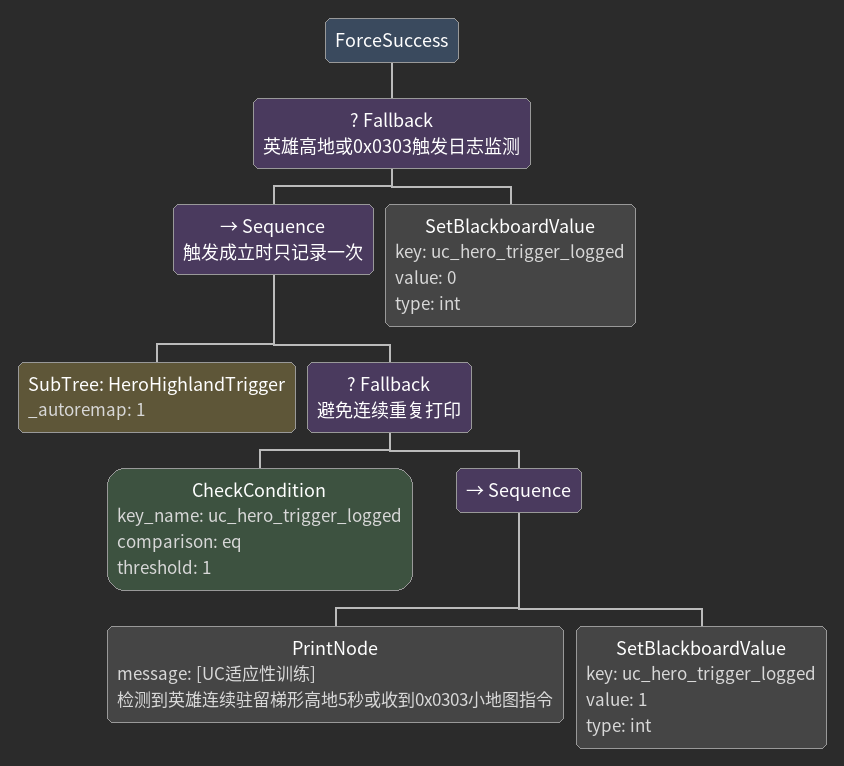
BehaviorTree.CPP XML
<ForceSuccess>
  <Fallback name="英雄高地或0x0303触发日志监测">
    <Sequence name="触发成立时只记录一次">
      <SubTree ID="HeroHighlandTrigger" _autoremap="1"/>
      <Fallback name="避免连续重复打印">
        <CheckCondition key_name="uc_hero_trigger_logged" comparison="eq" threshold="1"/>
        <Sequence>
          <PrintNode message="[UC适应性训练] 检测到英雄连续驻留梯形高地5秒或收到0x0303小地图指令"/>
          <SetBlackboardValue key="uc_hero_trigger_logged" value="1" type="int"/>
        </Sequence>
      </Fallback>
    </Sequence>
    <SetBlackboardValue key="uc_hero_trigger_logged" value="0" type="int"/>
  </Fallback>
</ForceSuccess>
